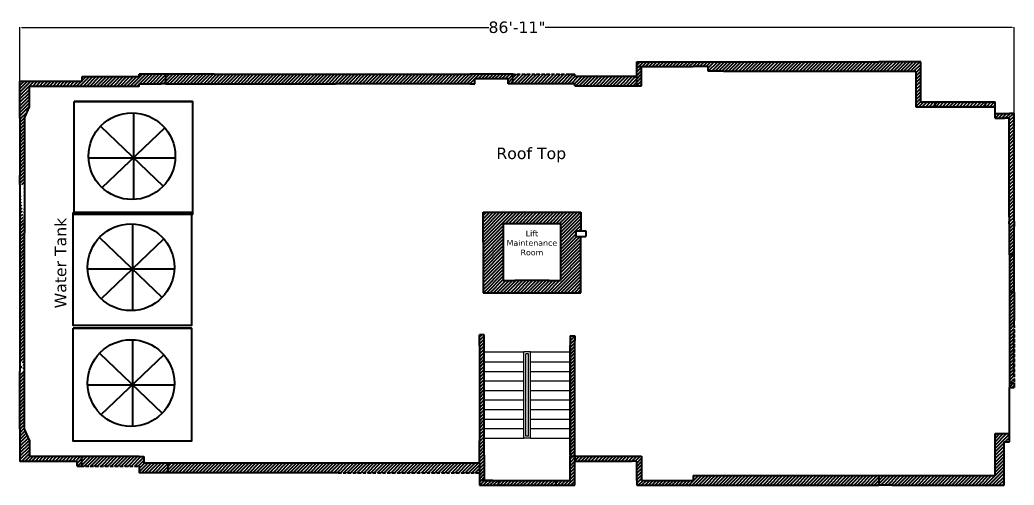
# Model space of a CAD drawing. Header units: inches. Extents: x 95 to 71413, y -8 to 51098.
# Drawn here: x 2818 to 3860, y 525 to 1013 of the extents above; entities that cross this region are included whole.
import ezdxf

# ---------------------------------------------------------------- set-up
doc = ezdxf.new("R2010")
doc.units = ezdxf.units.IN
doc.header["$MEASUREMENT"] = 0
doc.linetypes.add('HIDDEN', pattern=[0.375, 0.25, -0.125])
for name, color, linetype, lineweight in [('dim', 4, 'Continuous', 18), ('Hatch', 202, 'Continuous', 40), ('wall', 7, 'Continuous', 40)]:
    doc.layers.add(name, color=color, linetype=linetype, lineweight=lineweight)
doc.layers.add('STAIR', color=32, linetype='Continuous')
doc.styles.get("Standard").update_dxf_attribs({"font": 'verdana.ttf', "height": 12})
doc.dimstyles.get("Standard").update_dxf_attribs({"dimtxt": 0.18, "dimasz": 2.18, "dimexe": 0.18, "dimexo": 0.0625, "dimgap": 0.09, "dimtad": 0, "dimtih": 1, "dimtoh": 1, "dimdec": 0, "dimzin": 0, "dimdsep": 46, "dimlunit": 4, "dimtxsty": 'Standard', "dimcen": 0.09, "dimadec": 0, "dimazin": 0, "dimtfac": 1, "dimtdec": 0, "dimtofl": 0, "dimtmove": 0, "dimatfit": 3, "dimfxl": 0.18, "dimtolj": 1, "dimtzin": 0, "dimarcsym": 0})

# ---------------------------------------------------------------- blocks, each defined once
blk = doc.blocks.new('*D88')
at = {"layer": 'Defpoints', "color": 0, "transparency": 16777216}
for p in [(2817.7, 1004.8), (2817.7, 947.9), (3860.4, 914.6)]:
    blk.add_point(p, dxfattribs=at)
at = {"layer": 'dim', "color": 0, "lineweight": -2, "transparency": 16777216}
for p, q in [((2817.7, 948), (2817.7, 1004.9)), ((2819.9, 1004.8), (3309.4, 1004.8)), ((3858.3, 1004.8), (3368.7, 1004.8)), ((3860.4, 914.6), (3860.4, 1004.9))]:
    blk.add_line(p, q, dxfattribs=at)
at = {"layer": 'dim', "color": 0, "transparency": 16777216}
for points in [[(2819.9, 1005.1), (2819.9, 1004.4), (2817.7, 1004.8)], [(3858.3, 1005.1), (3858.3, 1004.4), (3860.4, 1004.8)]]:
    blk.add_solid(points, dxfattribs=at)
at = {"layer": 'dim', "color": 0, "transparency": 16777216, "insert": (3339.1, 1004.8), "char_height": 12, "attachment_point": 5}
blk.add_mtext('\\A1;86\'-11"', dxfattribs=at)

msp = doc.modelspace()

# ---------------------------------------------------------------- hatches: boundary and pattern name
at = {"layer": 'Hatch'}
h = msp.add_hatch(dxfattribs=at)
h.set_pattern_fill('LINE', color=256, scale=20, angle=45, style=0)
h.paths.add_polyline_path([(3469.7, 963.6), (3464.7, 963.6), (3464.7, 943.6), (3469.7, 943.6)])
h.paths.add_polyline_path([(3762.5, 968.6), (3732.5, 968.6), (3718.5, 968.6), (3629, 968.6), (3624, 968.6), (3539.7, 968.6), (3464.7, 968.6), (3464.7, 963.6), (3469.7, 963.6), (3523.7, 963.6), (3539.7, 963.6), (3539.7, 958.8), (3555.5, 958.8), (3757.3, 958.8), (3757.3, 921.6), (3762.5, 921.6), (3777.5, 921.6), (3777.5, 926.6), (3762.5, 926.6)])
h = msp.add_hatch(dxfattribs=at)
h.set_pattern_fill('LINE', color=256, scale=20, angle=45, style=0)
h.paths.add_polyline_path([(2827.7, 942.9), (2882.7, 942.9), (2942.7, 942.9), (2942.7, 945.7), (2965.7, 945.7), (2970.7, 945.7), (2970.7, 955.7), (2942.7, 955.7), (2942.7, 952.9), (2882.7, 952.9), (2882.7, 947.9), (2877.7, 947.9), (2817.7, 947.9), (2817.7, 921.5), (2817.7, 909.5), (2817.7, 849.5), (2822.7, 849.5), (2822.7, 909.5), (2827.7, 921.5)])
h.paths.add_polyline_path([(2827.7, 571.8), (2822.7, 583.8), (2822.7, 643.8), (2817.7, 643.8), (2817.7, 583.8), (2817.7, 571.8), (2817.7, 549.6), (2877.7, 549.6), (2877.7, 544.6), (2882.7, 544.6), (2882.7, 554.6), (2827.7, 554.6)])
h.paths.add_polyline_path([(2947.7, 554.6), (2942.7, 554.6), (2882.7, 554.6), (2882.7, 544.6), (2942.7, 544.6), (2942.7, 537.6), (2972.7, 537.6), (2972.7, 547.6), (2947.7, 547.6)])
h.paths.add_polyline_path([(3334.7, 955.7), (3289.7, 955.7), (3241.3, 955.7), (3021.4, 955.7), (2995.7, 955.7), (2970.7, 955.7), (2970.7, 945.7), (2995.7, 945.7), (3148.7, 945.7), (3289.7, 945.7), (3294.7, 945.7), (3294.7, 950.7), (3329.7, 950.7), (3329.7, 945.7), (3334.7, 945.7)])
h = msp.add_hatch(dxfattribs=at)
h.set_pattern_fill('LINE', color=256, scale=20, angle=45, style=0)
h.paths.add_polyline_path([(3464.7, 953.6), (3459.7, 953.6), (3399.7, 953.6), (3399.7, 955.7), (3394.7, 955.7), (3334.7, 955.7), (3334.7, 945.7), (3394.7, 945.7), (3399.7, 945.7), (3399.7, 943.6), (3459.7, 943.6), (3464.7, 943.6)])
h = msp.add_hatch(dxfattribs=at)
h.set_pattern_fill('LINE', color=256, scale=20, angle=45, style=0)
h.paths.add_polyline_path([(3830.5, 926.6), (3777.5, 926.6), (3777.5, 921.6), (3830.5, 921.6)])
h.paths.add_polyline_path([(3840.5, 926.6), (3830.5, 926.6), (3830.5, 921.6), (3840.5, 921.6)])
h.paths.add_polyline_path([(3860.4, 914.6), (3855.5, 914.6), (3840.5, 914.6), (3840.5, 909.6), (3850.5, 909.6), (3855.4, 909.6), (3855.4, 854.3), (3855.4, 806.1), (3855.4, 801.1), (3855.5, 796.1), (3855.5, 766.1), (3860.5, 766.1), (3860.5, 796.1), (3860.5, 801.1), (3860.4, 854.3)])
h = msp.add_hatch(dxfattribs=at)
h.set_pattern_fill('LINE', color=256, scale=20, angle=45, style=0)
h.paths.add_polyline_path([(2822.7, 653.3), (2822.7, 789.3), (2822.7, 839.9), (2817.7, 839.9), (2817.7, 653.3)], flags=17)
edge = h.paths.add_edge_path()
edge.add_line((2822.7, 653.3), (2822.7, 789.3))
edge.add_line((2817.7, 653.3), (2822.7, 653.3))
edge.add_line((2817.7, 839.9), (2817.7, 653.3))
edge.add_line((2817.7, 839.9), (2817.7, 849.5))
edge.add_line((2817.7, 849.5), (2822.7, 849.5))
edge.add_line((2822.7, 849.5), (2822.7, 839.9))
edge.add_line((2822.7, 839.9), (2822.7, 789.3))
edge = h.paths.add_edge_path(flags=17)
edge.add_line((2817.7, 839.9), (2822.7, 839.9))
edge.add_line((2822.7, 849.5), (2822.7, 839.9))
edge.add_line((2817.7, 849.5), (2822.7, 849.5))
edge.add_line((2817.7, 839.9), (2817.7, 849.5))
edge = h.paths.add_edge_path()
edge.add_line((2817.7, 653.3), (2817.7, 643.8))
edge.add_line((2822.7, 643.8), (2822.7, 653.3))
edge.add_line((2817.7, 643.8), (2822.7, 643.8))
h = msp.add_hatch(dxfattribs=at)
h.set_pattern_fill('LINE', color=256, scale=20, angle=45, style=0)
edge = h.paths.add_edge_path()
edge.add_line((2822.7, 849.5), (2822.7, 839.9))
edge.add_line((2817.7, 839.9), (2817.7, 849.5))
h = msp.add_hatch(dxfattribs=at)
h.set_pattern_fill('LINE', color=256, scale=20, angle=45, style=0)
edge = h.paths.add_edge_path()
edge.add_line((2822.7, 653.3), (2822.7, 789.3))
edge.add_line((2817.7, 839.9), (2817.7, 653.3))
h = msp.add_hatch(dxfattribs=at)
h.set_pattern_fill('LINE', color=256, scale=20, angle=45, style=0)
edge = h.paths.add_edge_path()
edge.add_line((2822.7, 839.9), (2822.7, 789.3))
edge.add_line((2817.7, 839.9), (2817.7, 653.3))
h = msp.add_hatch(dxfattribs=at)
h.set_pattern_fill('LINE', color=256, scale=20, angle=45, style=0)
h.paths.add_polyline_path([(3406.1, 780.4), (3406.1, 785.4), (3401.1, 785.4), (3401.1, 791.4), (3406.1, 791.4), (3406.1, 810.9), (3394.4, 810.9), (3309.4, 810.9), (3303.5, 810.9), (3303.5, 796.4), (3303.5, 779.6), (3303.5, 726.4), (3406.1, 726.4), (3406.1, 736.4)])
h.paths.add_polyline_path([(3384.7, 739.2), (3372.7, 739.2), (3336.7, 739.2), (3324.7, 739.2), (3324.7, 799.2), (3341.2, 799.2), (3384.7, 799.2)], flags=16)
h.paths.add_polyline_path([(3326.9, 762.1), (3382.1, 762.1), (3382.1, 795.2), (3326.9, 795.2)], flags=8)
h = msp.add_hatch(dxfattribs=at)
h.set_pattern_fill('LINE', color=256, scale=20, angle=45, style=0)
h.paths.add_polyline_path([(3860.5, 766.1), (3855.5, 766.1), (3855.5, 727.1), (3860.5, 727.1)])
h.paths.add_polyline_path([(3860.5, 692.1), (3860.5, 697.1), (3860.5, 727.1), (3855.5, 727.1), (3855.5, 632.1), (3860.5, 632.1)])
h.paths.add_polyline_path([(3860.5, 632.1), (3855.5, 632.1), (3855.5, 627.1), (3860.5, 627.1)])
h = msp.add_hatch(dxfattribs=at)
h.set_pattern_fill('LINE', color=256, scale=20, angle=45, style=0)
h.paths.add_polyline_path([(3304.8, 671.2), (3304.8, 682.2), (3299.7, 682.2), (3299.8, 671.2), (3299.8, 571.1), (3299.8, 556.1), (3299.7, 547.6), (3299.7, 529.7), (3304.8, 529.7), (3304.8, 556.1), (3304.8, 571.1)])
h = msp.add_hatch(dxfattribs=at)
h.set_pattern_fill('LINE', color=256, scale=20, angle=45, style=0)
h.paths.add_polyline_path([(3399.8, 676.4), (3399.8, 681.4), (3394.8, 681.4), (3394.8, 556.2), (3394.8, 554.9), (3399.8, 554.9), (3399.8, 556), (3399.8, 571)])
h = msp.add_hatch(dxfattribs=at)
h.set_pattern_fill('LINE', color=256, scale=20, angle=45, style=0)
h.paths.add_polyline_path([(3849.9, 570.2), (3855.5, 570.2), (3855.5, 577.4), (3855.5, 578.7), (3840.5, 578.7), (3840.5, 534.7), (3718.5, 534.7), (3718.5, 524.7), (3732.5, 524.7), (3840.5, 524.7), (3849.9, 524.7)])
h = msp.add_hatch(dxfattribs=at)
h.set_pattern_fill('LINE', color=256, scale=20, angle=45, style=0)
h.paths.add_polyline_path([(3319.7, 529.7), (3304.7, 529.7), (3299.7, 529.7), (3299.7, 524.7), (3319.7, 524.7)])
h.paths.add_polyline_path([(3379.7, 529.7), (3319.7, 529.7), (3319.7, 524.7), (3379.7, 524.7)])
h.paths.add_polyline_path([(3399.7, 549.7), (3459.7, 549.7), (3464.7, 549.7), (3464.7, 529.7), (3464.7, 524.7), (3539.7, 524.7), (3624, 524.7), (3629, 524.7), (3718.5, 524.7), (3718.5, 534.7), (3523.7, 534.7), (3523.7, 529.7), (3469.7, 529.7), (3469.7, 549.7), (3469.7, 554.9), (3394.7, 554.9), (3394.7, 529.7), (3379.7, 529.7), (3379.7, 524.7), (3399.7, 524.7)])
h = msp.add_hatch(dxfattribs=at)
h.set_pattern_fill('LINE', color=256, scale=20, angle=45, style=0)
h.paths.add_polyline_path([(3299.7, 547.6), (3150.7, 547.6), (2972.7, 547.6), (2972.7, 537.6), (2997.7, 537.6), (3150.7, 537.6), (3299.7, 537.6)])

# ---------------------------------------------------------------- linework, layer by layer
at = {"layer": 'STAIR', "color": 7}
for p, q in [((3304.8, 664.5), (3346.3, 664.5)), ((3346.3, 574), (3346.3, 664.5)), ((3353.3, 664.5), (3346.3, 664.5)), ((3348.3, 576), (3348.3, 662.5)), ((3351.3, 662.5), (3348.3, 662.5)), ((3351.3, 576), (3351.3, 662.5)), ((3353.3, 664.5), (3394.8, 664.5)), ((3353.3, 574), (3353.3, 664.5)), ((3304.8, 654), (3346.3, 654)), ((3353.3, 654), (3394.8, 654)), ((3304.8, 644), (3346.3, 644)), ((3353.3, 644), (3394.8, 644)), ((3304.8, 634), (3346.3, 634)), ((3353.3, 634), (3394.8, 634)), ((3304.8, 624), (3346.3, 624)), ((3353.3, 624), (3394.8, 624)), ((3304.8, 614), (3346.3, 614)), ((3353.3, 614), (3394.8, 614)), ((3304.8, 604), (3346.3, 604)), ((3353.3, 604), (3394.8, 604)), ((3304.8, 594), (3346.3, 594)), ((3304.8, 584), (3346.3, 584)), ((3353.3, 594), (3394.8, 594)), ((3353.3, 584), (3394.8, 584)), ((3304.8, 574), (3346.3, 574)), ((3353.3, 574), (3346.3, 574)), ((3351.3, 576), (3348.3, 576)), ((3353.3, 574), (3394.8, 574))]:
    msp.add_line(p, q, dxfattribs=at)
at = {"layer": 'wall'}
for p, q in [((3464.7, 968.6), (3539.7, 968.6)), ((3464.7, 963.6), (3464.7, 968.6)), ((3464.7, 943.6), (3464.7, 963.6)), ((3464.7, 963.6), (3523.7, 963.6)), ((3469.7, 943.6), (3469.7, 963.6)), ((3539.7, 968.6), (3624, 968.6)), ((3624, 968.6), (3629, 968.6)), ((3629, 968.6), (3718.5, 968.6)), ((3732.5, 968.6), (3718.5, 968.6)), ((2942.7, 952.9), (2882.7, 952.9)), ((2970.7, 955.7), (2942.7, 955.7)), ((2970.7, 945.7), (2970.7, 955.7)), ((2995.7, 955.7), (2970.7, 955.7)), ((3021.4, 955.7), (2995.7, 955.7)), ((3241.3, 955.7), (3289.7, 955.7)), ((3334.7, 955.7), (3289.7, 955.7)), ((3329.7, 950.7), (3294.7, 950.7)), ((3329.7, 945.7), (3329.7, 950.7)), ((3334.7, 945.7), (3334.7, 955.7)), ((3394.7, 955.7), (3399.7, 955.7)), ((3399.7, 953.6), (3459.7, 953.6)), ((2877.7, 947.9), (2817.7, 947.9)), ((2817.7, 921.5), (2817.7, 947.9)), ((2882.7, 942.9), (2827.7, 942.9)), ((2827.7, 921.5), (2827.7, 942.9)), ((2942.7, 942.9), (2882.7, 942.9)), ((2970.7, 945.7), (2965.7, 945.7)), ((2970.7, 945.7), (2995.7, 945.7)), ((3289.7, 945.7), (3148.7, 945.7)), ((3334.7, 945.7), (3329.7, 945.7)), ((3394.7, 945.7), (3334.7, 945.7)), ((3399.7, 943.6), (3459.7, 943.6)), ((3459.7, 943.6), (3469.7, 943.6)), ((3762.5, 926.6), (3777.5, 926.6)), ((3762.5, 921.6), (3777.5, 921.6)), ((3777.5, 921.6), (3777.5, 926.6)), ((3777.5, 926.6), (3830.5, 926.6)), ((3777.5, 921.6), (3830.5, 921.6)), ((3830.5, 926.6), (3840.5, 926.6)), ((3830.5, 921.6), (3830.5, 926.6)), ((3830.5, 921.6), (3840.5, 921.6)), ((3840.5, 921.6), (3840.5, 926.6)), ((2817.7, 909.5), (2817.7, 849.5)), ((2822.7, 909.5), (2822.7, 849.5)), ((3840.5, 914.6), (3855.5, 914.6)), ((3840.5, 909.6), (3850.5, 909.6)), ((2817.7, 839.9), (2817.7, 849.5)), ((2822.7, 849.5), (2822.7, 839.9)), ((2817.7, 839.9), (2817.7, 653.3)), ((3309.4, 810.9), (3394.4, 810.9)), ((3324.7, 799.2), (3324.7, 739.2)), ((3324.7, 799.2), (3384.7, 799.2)), ((3324.7, 799.2), (3341.2, 799.2)), ((3384.7, 799.2), (3384.7, 739.2)), ((3855.5, 766.1), (3855.5, 796.1)), ((3860.5, 801.1), (3860.5, 796.1)), ((3860.5, 766.1), (3860.5, 796.1)), ((3401.1, 785.4), (3401.1, 791.4)), ((3401.1, 791.4), (3411.1, 791.4)), ((3401.1, 785.4), (3411.1, 785.4)), ((3411.1, 791.4), (3411.1, 785.4)), ((3303.5, 779.6), (3303.5, 726.4)), ((3406.1, 736.4), (3406.1, 780.4)), ((3860.5, 766.1), (3855.5, 766.1)), ((3860.5, 727.1), (3860.5, 766.1)), ((3324.7, 739.2), (3336.7, 739.2)), ((3372.7, 739.2), (3336.7, 739.2)), ((3372.7, 739.2), (3384.7, 739.2)), ((3860.5, 727.1), (3855.5, 727.1)), ((3860.5, 727.1), (3860.5, 697.1)), ((3860.5, 692.1), (3860.5, 697.1)), ((3394.8, 681.4), (3394.8, 556.2)), ((3860.3, 639.4), (3860.3, 685.4)), ((2817.7, 653.3), (2817.7, 643.8)), ((2822.7, 643.8), (2822.7, 653.3)), ((2817.7, 583.8), (2817.7, 643.8)), ((2822.7, 583.8), (2822.7, 643.8)), ((3855.5, 632.1), (3860.5, 632.1)), ((3855.5, 627.1), (3860.5, 627.1)), ((3855.5, 578.7), (3855.5, 627.1)), ((3860.5, 632.1), (3860.5, 627.1)), ((3840.5, 578.7), (3855.5, 578.7)), ((2817.7, 571.8), (2817.7, 549.6)), ((2827.7, 571.8), (2827.7, 554.6)), ((2882.7, 554.6), (2827.7, 554.6)), ((2942.7, 554.6), (2882.7, 554.6)), ((2882.7, 544.6), (2882.7, 554.6)), ((3394.8, 556.2), (3394.8, 554.9)), ((3399.8, 556), (3399.8, 550.2)), ((2877.7, 549.6), (2817.7, 549.6)), ((2877.7, 544.6), (2877.7, 549.6)), ((2877.7, 544.6), (2882.7, 544.6)), ((2972.7, 547.6), (2972.7, 537.6)), ((3299.7, 547.6), (3150.7, 547.6)), ((3399.7, 549.7), (3459.7, 549.7)), ((3464.7, 529.7), (3464.7, 549.7)), ((3469.7, 549.7), (3469.7, 529.7)), ((2972.7, 537.6), (2942.7, 537.6)), ((2997.7, 537.6), (2972.7, 537.6)), ((3718.5, 534.7), (3718.5, 524.7)), ((3319.7, 529.7), (3379.7, 529.7)), ((3319.7, 524.7), (3379.7, 524.7)), ((3464.7, 529.7), (3464.7, 524.7)), ((3464.7, 524.7), (3539.7, 524.7)), ((3469.7, 529.7), (3523.7, 529.7)), ((3539.7, 524.7), (3624, 524.7)), ((3624, 524.7), (3629, 524.7)), ((3629, 524.7), (3718.5, 524.7)), ((3732.5, 524.7), (3718.5, 524.7))]:
    msp.add_line(p, q, dxfattribs=at)
at = {"layer": 'wall', "color": 0}
for p, q in [((3539.7, 963.6), (3523.7, 963.6)), ((3539.7, 958.8), (3539.7, 963.6)), ((3762.5, 968.6), (3732.5, 968.6)), ((3762.5, 926.6), (3762.5, 968.6)), ((2882.7, 952.9), (2882.7, 947.9)), ((2942.7, 952.9), (2942.7, 955.7)), ((3021.4, 955.7), (3241.3, 955.7)), ((3294.7, 945.7), (3294.7, 950.7)), ((3399.7, 953.6), (3399.7, 955.7)), ((3459.7, 953.6), (3464.7, 953.6)), ((3555.5, 958.8), (3539.7, 958.8)), ((3555.5, 958.8), (3757.3, 958.8)), ((3757.3, 958.8), (3757.3, 921.6)), ((2882.7, 947.9), (2877.7, 947.9)), ((2942.7, 942.9), (2942.7, 945.7)), ((2942.7, 945.7), (2965.7, 945.7)), ((2995.7, 945.7), (3148.7, 945.7)), ((3289.7, 945.7), (3294.7, 945.7)), ((3399.7, 945.7), (3394.7, 945.7)), ((3399.7, 943.6), (3399.7, 945.7)), ((2817.7, 909.5), (2817.7, 921.5)), ((2822.7, 909.5), (2827.7, 921.5)), ((3757.3, 921.6), (3762.5, 921.6)), ((3840.5, 909.6), (3840.5, 921.6)), ((3855.4, 909.6), (3850.5, 909.6)), ((3855.4, 854.3), (3855.4, 909.6)), ((3860.4, 914.6), (3855.5, 914.6)), ((3860.4, 854.3), (3860.4, 914.6)), ((3855.4, 806.1), (3855.4, 854.3)), ((3860.5, 801.1), (3860.4, 854.3)), ((2822.7, 839.9), (2822.7, 789.3)), ((3855.4, 806.1), (3855.4, 801.1)), ((3303.5, 779.6), (3303.5, 796.4)), ((3855.5, 796.1), (3855.4, 801.1)), ((2822.7, 653.3), (2822.7, 789.3)), ((3406.1, 780.4), (3406.1, 785.4)), ((3855.5, 766.1), (3855.5, 727.1)), ((3406.1, 726.4), (3406.1, 736.4)), ((3855.5, 727.1), (3855.5, 627.1)), ((3394.8, 681.4), (3399.8, 681.4)), ((3399.8, 681.4), (3399.8, 676.4)), ((3399.8, 571), (3399.8, 673)), ((2817.7, 583.8), (2817.7, 571.8)), ((2827.7, 571.8), (2822.7, 583.8)), ((3840.5, 534.7), (3840.5, 578.7)), ((3855.5, 577.4), (3855.5, 578.7)), ((3855.5, 570.2), (3855.5, 577.4)), ((3299.8, 556.1), (3299.8, 571.1)), ((3304.8, 556.1), (3304.8, 571.1)), ((3399.8, 556), (3399.8, 571)), ((3849.9, 524.7), (3849.9, 570.2)), ((3849.9, 570.2), (3855.5, 570.2)), ((2942.7, 554.6), (2947.7, 554.6)), ((2947.7, 554.6), (2947.7, 547.6)), ((3394.7, 529.7), (3394.7, 554.9)), ((3394.7, 554.9), (3469.7, 554.9)), ((3469.7, 554.9), (3469.7, 549.7)), ((2942.7, 544.6), (2942.7, 537.6)), ((3150.7, 547.6), (2947.7, 547.6)), ((3464.7, 549.7), (3459.7, 549.7)), ((3150.7, 537.6), (2997.7, 537.6)), ((3523.7, 534.7), (3523.7, 529.7)), ((3523.7, 534.7), (3840.5, 534.7)), ((3304.7, 529.7), (3299.7, 529.7)), ((3732.5, 524.7), (3840.5, 524.7)), ((3840.5, 524.7), (3849.9, 524.7))]:
    msp.add_line(p, q, dxfattribs=at)
at = {"layer": 'wall', "linetype": 'HIDDEN'}
for p, q in [((3334.7, 955.7), (3394.7, 955.7)), ((3860.5, 692.1), (3860.5, 632.1)), ((2882.7, 544.6), (2942.7, 544.6)), ((3150.7, 537.6), (3299.7, 537.6))]:
    msp.add_line(p, q, dxfattribs=at)
at = {"layer": 'wall', "color": 170, "linetype": 'ByBlock'}
for p, q in [((2998.7, 927.2), (2874.7, 927.2)), ((2936.7, 915.2), (2936.7, 824.2)), ((2902.1, 901), (2967.9, 838.1)), ((2903.9, 836.7), (2969.6, 899.4)), ((2889.7, 868), (2980.7, 868)), ((2997.7, 810.7), (2873.7, 810.7)), ((2935.7, 798.7), (2935.7, 707.7)), ((2901.1, 784.5), (2966.9, 721.6)), ((2902.9, 720.2), (2968.6, 782.9)), ((2888.7, 751.5), (2979.7, 751.5)), ((2997.7, 689.2), (2873.7, 689.2)), ((2935.7, 677.2), (2935.7, 586.2)), ((2901.1, 663), (2966.9, 600.1)), ((2902.9, 598.7), (2968.6, 661.4)), ((2888.7, 630), (2979.7, 630))]:
    msp.add_line(p, q, dxfattribs=at)
at = {"layer": 'wall', "color": 0, "linetype": 'ByBlock'}
for p, q in [((3303.5, 796.4), (3303.5, 810.9)), ((3303.5, 810.9), (3309.4, 810.9)), ((3394.4, 810.9), (3406.1, 810.9)), ((3406.1, 810.9), (3406.1, 791.4)), ((3303.5, 726.4), (3406.1, 726.4)), ((3304.8, 682.2), (3299.7, 682.2)), ((3299.8, 671.2), (3299.7, 682.2)), ((3304.8, 671.2), (3304.8, 682.2)), ((3299.7, 547.6), (3299.8, 556.1)), ((3304.8, 556.1), (3304.8, 529.7))]:
    msp.add_line(p, q, dxfattribs=at)
at = {"layer": 'wall', "color": 7}
for p, q in [((3299.8, 671.2), (3299.8, 571.1)), ((3304.8, 571.1), (3304.8, 671.2)), ((3394.8, 556.2), (3394.8, 671.2)), ((3399.8, 571), (3399.8, 676.4)), ((3299.7, 547.6), (3299.7, 524.7)), ((3399.7, 524.7), (3399.7, 549.7)), ((3399.7, 549.7), (3399.7, 549.7)), ((3299.7, 524.7), (3319.7, 524.7)), ((3304.7, 529.7), (3319.7, 529.7)), ((3313.7, 529.7), (3304.7, 529.7)), ((3319.7, 529.7), (3319.7, 524.7)), ((3379.7, 529.7), (3379.7, 524.7)), ((3379.7, 529.7), (3394.7, 529.7)), ((3379.7, 524.7), (3399.7, 524.7))]:
    msp.add_line(p, q, dxfattribs=at)
at = {"layer": 'wall', "color": 170, "linetype": 'ByBlock'}
for points in [[(2874.7, 927.2), (2998.7, 927.2), (2998.7, 808.7), (2874.7, 808.7)], [(2873.7, 810.7), (2997.7, 810.7), (2997.7, 692.2), (2873.7, 692.2)], [(2873.7, 689.2), (2997.7, 689.2), (2997.7, 570.7), (2873.7, 570.7)]]:
    msp.add_lwpolyline(points, close=True, dxfattribs=at)
for centre in [(2935.2, 869.7), (2934.2, 753.2), (2934.2, 631.7)]:
    msp.add_circle(centre, 45.5, dxfattribs=at)

# ---------------------------------------------------------------- texts
at = {"layer": 'wall', "color": 8, "true_color": 0x817e7e, "insert": (3317.4, 878.7), "char_height": 12, "width": 355.466, "attachment_point": 1}
msp.add_mtext('Roof Top', dxfattribs=at)
at = {"layer": 'wall', "color": 8, "true_color": 0x817e7e, "insert": (2854.3, 710.1), "char_height": 12, "width": 184.706, "attachment_point": 1, "rotation": 90}
msp.add_mtext('Water Tank', dxfattribs=at)
at = {"layer": 'wall', "color": 8, "linetype": 'ByBlock', "true_color": 0x817e7e, "insert": (3354.7, 791.7), "char_height": 6, "width": 47, "attachment_point": 2}
msp.add_mtext('Lift\\PMaintenance\\PRoom', dxfattribs=at)

# ---------------------------------------------------------------- dimensions: what is measured, and where the dimension line sits
at = {"layer": 'dim'}
dim = msp.add_linear_dim(base=(2817.7, 1004.8), p1=(3860.4, 914.6), p2=(2817.7, 947.9), dimstyle='Standard', dxfattribs=at)
dim.commit()
dim.dimension.update_dxf_attribs({"geometry": '*D88', "text_midpoint": (3339.1, 1004.8)})

doc.saveas('drawing.dxf')
